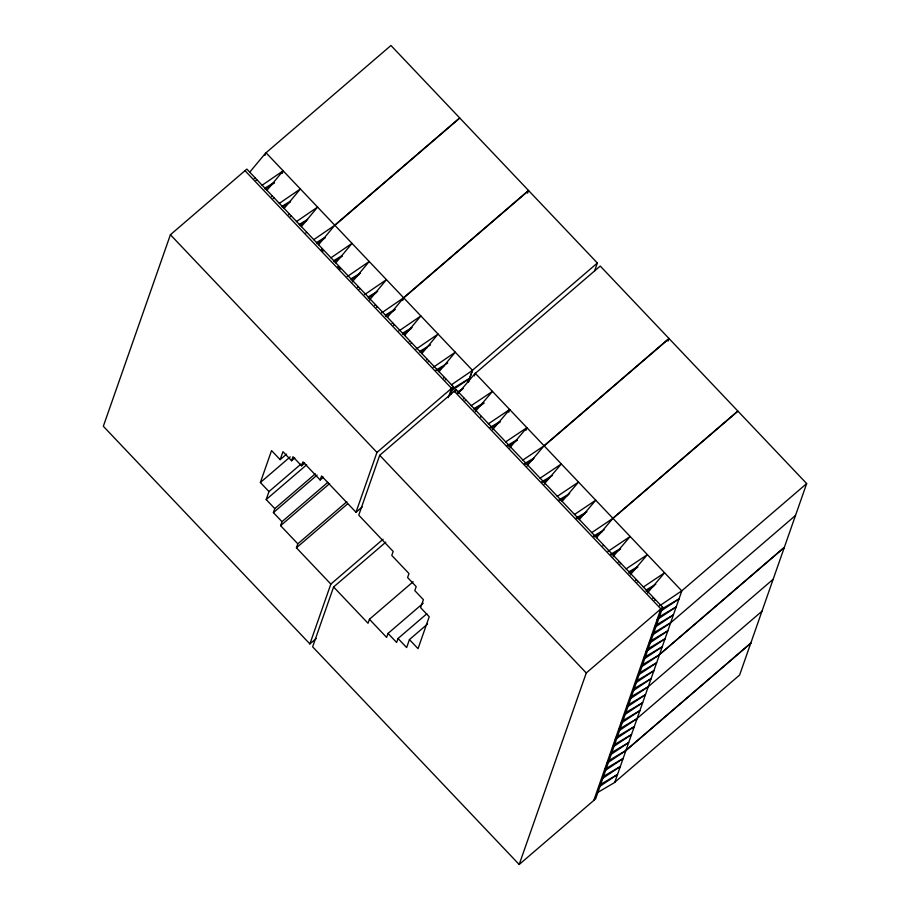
<?xml version="1.0" encoding="UTF-8"?>
<svg xmlns="http://www.w3.org/2000/svg" width="910" height="910" viewBox="0 0 910 910"><rect width="100%" height="100%" fill="white"/><g stroke="black" fill="none" stroke-linecap="round" stroke-linejoin="round"><path stroke-width="1.36" d="M450.598 394.747L453.396 386.761L246.837 169.101L170.409 234.734L103.331 426.267L309.889 643.939L316.282 638.445M265.015 155.348L265.947 152.687L472.506 370.359L468.309 382.325M282.236 173.492L283.158 170.83L262.08 185.276M309.889 643.939L330.842 584.083L296.421 547.809L297.82 543.816L280.61 525.673L282.009 521.68L273.398 512.614L274.797 508.622L266.186 499.556L268.985 491.571L260.374 482.505L271.555 450.587L280.166 459.652L286.559 454.158M280.166 459.652L282.953 451.667L291.564 460.744L294.76 457.992M291.564 460.744L292.963 456.752L301.563 465.818L304.759 463.076M301.563 465.818L302.962 461.836L320.172 479.968L323.368 477.227M320.172 479.968L321.571 475.975L356.003 512.262L362.396 506.768M402.721 300.459L403.574 297.763L528.505 190.463L459.8 118.05L334.857 225.35M356.003 512.262L376.956 452.406L453.396 386.761M385.817 542.144L333.595 586.984L312.642 646.839L519.189 864.5L595.618 798.866L662.696 607.334L456.149 389.662L379.709 455.307L358.756 515.162L393.177 551.437L391.778 555.43L408.988 573.562L407.6 577.554L416.2 586.62L414.801 590.613L423.412 599.679L420.613 607.664L429.224 616.73L418.043 648.659L409.432 639.582L427.552 624.033M413.117 581.752L369.426 619.266L368.027 623.259L333.595 586.984M448.3 397.647L451.553 388.342L245.006 170.682M455.216 392.324L456.149 389.662M527.584 193.113L528.505 190.463M468.24 382.257L472.426 370.313L597.358 263.013L528.653 190.611L403.71 297.9M474.326 375.921L475.259 373.259L681.806 590.92L614.728 782.452L597.87 792.36M423.195 603.216L388.035 633.417L386.636 637.409L369.426 619.266M426.813 613.784L398.034 638.502L396.635 642.483L388.035 633.417M409.432 639.582L406.645 647.567L398.034 638.502M508.747 412.196L509.68 409.534L488.42 423.798M525.957 430.328L526.89 427.677L505.63 441.941M594.571 270.987L597.358 263.013M668.031 341.125L668.964 338.474L600.247 266.061L475.316 373.362M519.189 864.5L586.267 672.968L662.696 607.334M593.786 800.436L660.865 608.904L454.306 391.243M591.693 532.634L612.953 518.37L737.953 411.172L806.669 483.585L739.614 675.049L614.671 782.35M249.681 172.218L265.947 152.687M266.892 190.361L283.158 170.83M284.102 208.492L300.38 188.973L279.29 203.419M301.324 226.636L317.59 207.105L296.501 221.551M318.534 244.767L334.8 225.248L313.711 239.694M335.745 262.91L352.011 243.38L330.921 257.826M352.955 281.053L369.221 261.523L348.143 275.969M370.165 299.185L386.443 279.666L365.354 294.112M387.387 317.328L403.653 297.798L382.564 312.244M404.597 335.46L420.864 315.941L399.774 330.387M421.808 353.603L438.074 334.072L416.985 348.519M439.018 371.746L455.284 352.215L434.195 366.662M458.811 392.597L475.259 373.259M476.021 410.74L492.469 391.391L471.209 405.655M493.243 428.883L509.68 409.534M510.453 447.015L526.89 427.677M527.663 465.158L544.1 445.809L522.841 460.073M544.874 483.29L561.322 463.952L540.062 478.216M562.084 501.433L578.533 482.084L557.273 496.348M579.306 519.576L595.743 500.227L574.483 514.491M596.516 537.708L612.953 518.37M613.727 555.851L630.164 536.502L608.904 550.766M630.937 573.982L647.385 554.645L626.114 568.909M648.147 592.126L664.596 572.777L643.336 587.041M266.004 152.8L390.947 45.5L459.664 117.913L334.721 225.202M254.254 178.553L254.993 177.916M255.972 180.362L256.711 179.736M271.464 196.685L272.204 196.06M273.193 198.505L273.921 197.868M288.675 214.828L289.414 214.191M290.404 216.637L291.132 216.011M305.897 232.971L306.625 232.334M347.199 276.504L347.938 275.866M352.363 281.941L353.103 281.304M357.528 287.378L358.267 286.752M359.257 289.198L359.985 288.561M364.409 294.635L365.149 294.01M369.574 300.084L370.313 299.447M374.738 305.521L375.477 304.884M376.467 307.33L377.195 306.704M381.631 312.778L382.359 312.141M391.96 323.664L392.688 323.027M393.677 325.473L394.417 324.847M398.842 330.91L399.57 330.284M409.17 341.796L409.898 341.17M410.888 343.616L411.627 342.979M260.374 482.505L290.21 456.877M416.052 349.053L416.791 348.428M268.985 491.571L300.948 464.123M426.38 359.939L427.12 359.302M266.186 499.556L306.681 464.783M428.098 361.748L428.837 361.122M433.262 367.196L434.002 366.559M274.797 508.622L315.292 473.848M273.398 512.614L317.089 475.088M443.591 378.071L444.33 377.445M445.308 379.891L446.048 379.254M282.009 521.68L327.827 482.334M280.61 525.673L329.625 483.574M458.219 393.495L458.959 392.858M463.383 398.933L464.123 398.307M297.82 543.816L346.835 501.717M465.112 400.753L465.84 400.116M296.421 547.809L347.575 503.878M475.441 411.627L476.169 411.001M480.605 417.076L481.333 416.439M492.651 429.77L493.379 429.145M330.842 584.083L383.064 539.243M509.862 447.913L510.601 447.276M544.021 445.775L668.964 338.474M544.157 445.911L669.1 338.622L737.817 411.024L612.874 518.325M527.072 466.045L527.811 465.42M544.282 484.188L545.022 483.551M602.807 545.852L603.546 545.226M607.971 551.301L608.71 550.664M613.135 556.738L613.875 556.112M618.299 562.187L619.039 561.55M620.017 563.995L620.756 563.37M630.346 574.881L631.085 574.244M635.51 580.318L636.249 579.693M637.239 582.138L637.967 581.501M647.556 593.013L648.295 592.387M652.72 598.462L653.46 597.824M654.449 600.27L655.177 599.644M659.613 605.719L660.341 605.082M806.669 483.585L681.726 590.874L660.546 605.184M651.606 635.601L670.624 622.838L795.511 515.447M659.386 654.654L784.329 547.365L659.363 654.722M630.368 698.698L648.273 686.686L773.147 579.283M637.011 718.57L761.966 611.213M606.89 763.297L625.909 750.534L750.795 643.131M625.83 750.488L750.773 643.188M265.14 189.246L274.513 182.819M282.35 207.378L290.552 201.758M299.561 225.521L306.59 220.709M316.771 243.664L324.972 238.045M333.993 261.796L342.194 256.176M351.203 279.939L359.404 274.32M368.413 298.071L376.615 292.451M385.624 316.214L394.997 309.798M402.834 334.357L411.036 328.738M420.056 352.488L427.086 347.677M437.266 370.632L444.296 365.809M451.417 384.805L472.506 370.359M452.134 390.379L469.708 378.333L451.792 389.105M457.537 392.733L462.223 389.525M474.008 409.887L484.075 403.13M491.218 428.03L500.17 422.024M508.428 446.162L517.38 440.156M525.65 464.305L533.476 459.049M542.861 482.436L549.572 477.932M560.071 500.58L567.897 495.324M577.281 518.723L585.119 513.467M594.492 536.854L602.329 531.599M611.702 554.998L620.654 548.992M628.924 573.129L637.876 567.123M646.134 591.272L653.96 586.017M659.989 611.668L679.008 598.905L662.15 608.813M657.191 619.642L676.221 606.879L658.146 617.492M654.404 627.627L673.423 614.864L655.348 625.477M648.807 643.586L667.826 630.823L649.763 641.436M646.009 651.571L665.039 638.797L646.964 649.421M644.337 658.794L662.241 646.783L644.178 657.395M641.539 666.78L659.443 654.768L642.585 664.675M638.752 674.754L656.656 662.742L639.787 672.649M635.954 682.739L653.858 670.727L636.989 680.635M633.155 690.713L651.059 678.701L634.202 688.608M627.57 706.683L645.474 694.671L627.399 705.284M624.772 714.657L642.676 702.645L625.818 712.553M620.859 723.393L639.889 710.63L621.814 721.243M619.187 730.616L637.091 718.604L619.016 729.229M615.274 739.352L634.293 726.589L616.229 737.202M612.476 747.337L631.494 734.563L613.431 745.188M609.677 755.311L628.708 742.549L610.633 753.161M605.207 770.52L623.111 758.508L605.048 769.121M602.42 778.505L620.324 766.493L603.455 776.401M599.622 786.479L617.526 774.467L600.657 784.374M264.844 188.154L274.399 182.398M282.055 206.286L290.415 201.258M299.265 224.429L307.625 219.401M316.475 242.56L324.836 237.533M333.686 260.704L342.058 255.676M350.907 278.847L360.462 273.091M368.118 296.978L377.673 291.234M385.328 315.122L394.883 309.377M402.538 333.253L412.093 327.509M419.749 351.397L430.498 344.935M435.776 370.256L447.72 363.067M457.355 392.062L463.326 388.468M474.008 408.579L483.654 402.914M490.024 427.427L499.658 421.762M507.234 445.559L516.869 439.894M524.444 463.702L534.079 458.037M541.655 481.834L552.495 475.464M558.876 499.977L569.717 493.607M576.087 518.12L586.927 511.75M593.297 536.252L604.138 529.882M610.508 554.395L620.142 548.73M628.924 571.821L637.353 566.873M646.134 589.964L655.78 584.3M652.561 633.462L670.624 622.838M631.404 696.594L648.273 686.686M607.846 761.147L625.909 750.534M321.389 249.294L323.107 251.103M337.735 266.528L340.317 269.246M170.409 234.734L376.956 452.406M379.709 455.307L586.267 672.968"/></g></svg>
